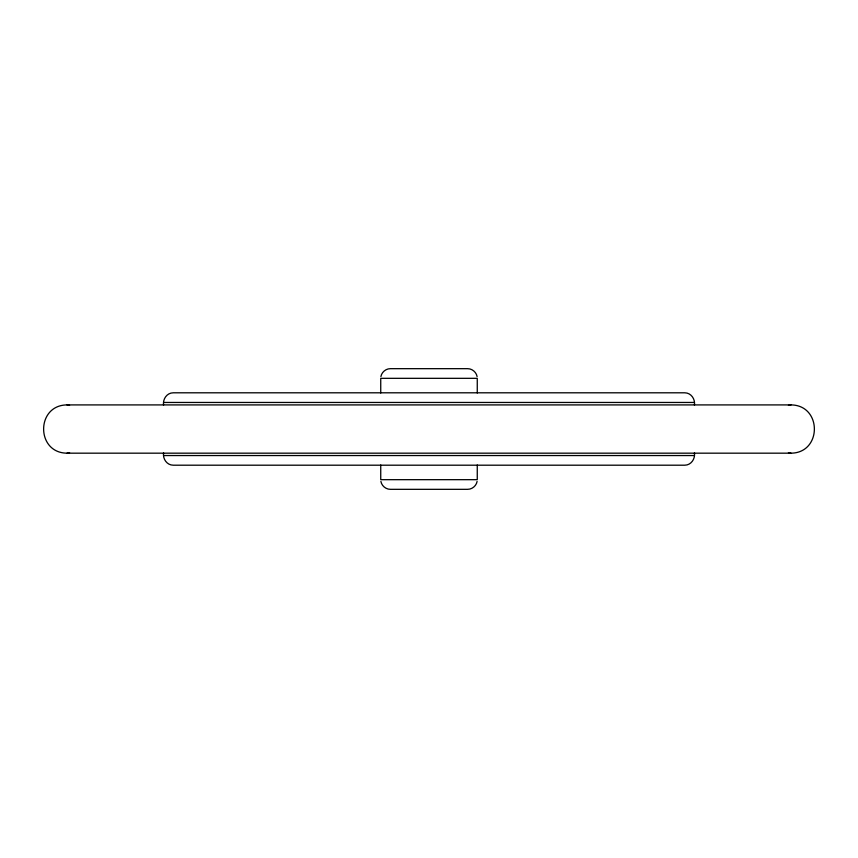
<?xml version="1.0" encoding="UTF-8"?>
<svg xmlns="http://www.w3.org/2000/svg" width="858" height="858" viewBox="0 0 858 858"><rect width="100%" height="100%" fill="white"/><g stroke="black" fill="none" stroke-linecap="round" stroke-linejoin="round"><path stroke-width="1.29" d="M163.556 405.115C162.655 399.142 166.87 392.835 173.209 392.803L684.791 392.803C691.13 392.835 695.345 399.142 694.444 405.115M694.444 452.895C695.345 458.858 691.13 465.165 684.791 465.197L173.209 465.197C166.87 465.165 162.655 458.858 163.556 452.895M380.898 376.565C381.692 372.115 385.864 368.64 390.39 368.672L467.61 368.672C472.136 368.64 476.308 372.115 477.102 376.565M477.102 481.435C476.308 485.885 472.136 489.36 467.61 489.328L390.39 489.328C385.864 489.36 381.692 485.885 380.898 481.435M67.031 404.912C35.832 405.105 35.832 452.981 67.031 453.174L790.969 453.174C822.168 452.981 822.168 405.105 790.969 404.912L67.031 404.912L69.573 405.394M67.031 453.174L69.573 452.692M788.427 405.394L790.969 404.912M163.556 402.456L694.444 402.456M163.556 455.544L694.444 455.544M788.427 452.692L790.969 453.174M477.262 392.996L477.262 378.324L380.738 378.324L380.738 392.996M477.262 465.004L477.262 479.676L380.738 479.676L380.738 465.004"/></g></svg>
